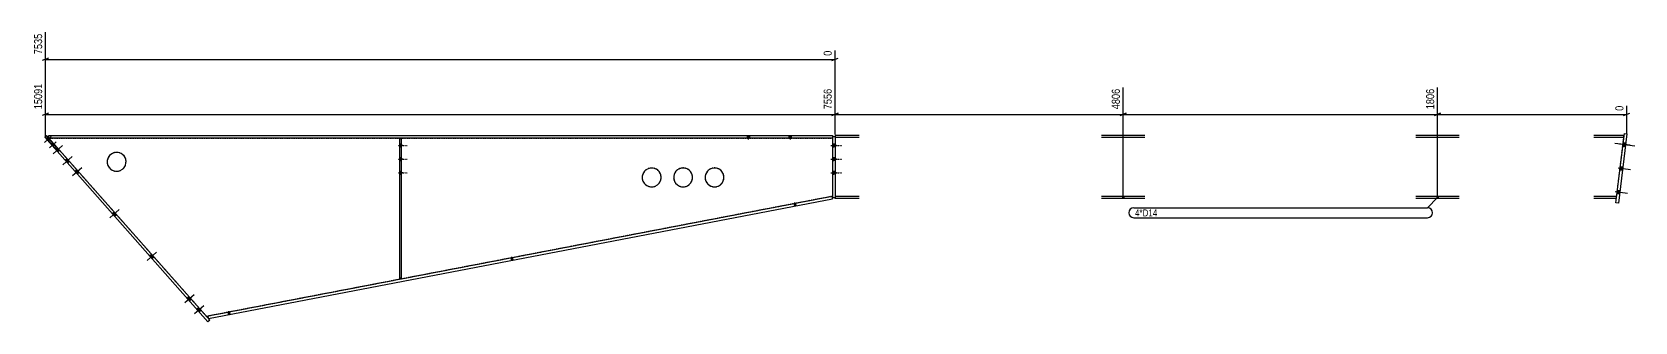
# Model space of a CAD drawing. Header units: millimetres. Extents: x 140 to 68328, y 80 to 5254.
# Drawn here: x 22508 to 37805, y 80 to 2844 of the extents above; entities that cross this region are included whole.
import ezdxf

# ---------------------------------------------------------------- set-up
doc = ezdxf.new("R2010")
doc.units = ezdxf.units.MM
doc.linetypes.add('DXK_LINE_DOT2', pattern=[3.9198, 1.9599, -1.9599])
for name, color, linetype in [('MÅLSÆTNING', 7, 'Continuous'), ('STÅL', 7, 'Continuous'), ('TEKST', 7, 'Continuous')]:
    doc.layers.add(name, color=color, linetype=linetype)
doc.styles.add('Arial Narrow', font='ARIALN.TTF', dxfattribs={"height": 0.2})

msp = doc.modelspace()

# ---------------------------------------------------------------- hatches: boundary and pattern name
at = {"layer": 'STÅL', "linetype": 'Continuous'}
for color, points in [(96, [(22647, 1827), (22664, 1808), (22675, 1818), (22658, 1837)]), (96, [(22675, 1818), (22658, 1837), (22647, 1827), (22664, 1808)]), (96, [(29357, 1857), (29335, 1857), (29335, 1832), (29357, 1832)]), (96, [(29757, 1857), (29735, 1857), (29735, 1832), (29757, 1832)]), (96, [(22693, 1775), (22711, 1756), (22722, 1765), (22705, 1785)]), (96, [(22722, 1765), (22705, 1785), (22693, 1775), (22711, 1756)]), (96, [(22730, 1726), (22752, 1701), (22771, 1718), (22749, 1742)]), (96, [(22730, 1726), (22752, 1701), (22771, 1718), (22749, 1742)]), (96, [(26033, 1749), (26033, 1775), (26018, 1775), (26018, 1749)]), (96, [(30146, 1775), (30146, 1749), (30171, 1749), (30171, 1775)]), (96, [(37714, 1754), (37718, 1786), (37693, 1789), (37689, 1757)]), (96, [(37714, 1754), (37718, 1786), (37693, 1789), (37689, 1757)]), (96, [(22823, 1621), (22845, 1596), (22864, 1613), (22842, 1638)]), (96, [(22823, 1621), (22845, 1596), (22864, 1613), (22842, 1638)]), (96, [(22916, 1516), (22938, 1491), (22956, 1508), (22934, 1533)]), (96, [(22916, 1516), (22938, 1491), (22956, 1508), (22934, 1533)]), (96, [(26033, 1619), (26033, 1645), (26018, 1645), (26018, 1619)]), (96, [(30146, 1645), (30146, 1619), (30171, 1619), (30171, 1645)]), (96, [(37665, 1563), (37661, 1530), (37686, 1527), (37690, 1560)]), (96, [(37665, 1563), (37661, 1530), (37686, 1527), (37690, 1560)]), (96, [(26033, 1489), (26033, 1515), (26018, 1515), (26018, 1489)]), (96, [(30146, 1515), (30146, 1489), (30171, 1489), (30171, 1515)]), (4, [(32914, 1257), (32928, 1257), (32928, 1276), (32914, 1276)]), (4, [(32914, 1257), (32928, 1257), (32928, 1276), (32914, 1276)]), (4, [(35914, 1257), (35928, 1257), (35928, 1276), (35914, 1276)]), (4, [(35914, 1257), (35928, 1257), (35928, 1276), (35914, 1276)]), (96, [(37637, 1337), (37633, 1304), (37658, 1301), (37662, 1334)]), (96, [(37637, 1337), (37633, 1304), (37658, 1301), (37662, 1334)]), (96, [(23272, 1113), (23294, 1088), (23313, 1105), (23291, 1130)]), (96, [(23272, 1113), (23294, 1088), (23313, 1105), (23291, 1130)]), (96, [(29784, 1186), (29797, 1188), (29793, 1213), (29779, 1210)]), (96, [(29784, 1186), (29797, 1188), (29793, 1213), (29779, 1210)]), (96, [(23630, 709), (23652, 684), (23671, 701), (23649, 725)]), (96, [(23630, 709), (23652, 684), (23671, 701), (23649, 725)]), (96, [(27083, 668), (27097, 670), (27092, 695), (27078, 692)]), (96, [(27083, 668), (27097, 670), (27092, 695), (27078, 692)]), (96, [(23987, 306), (24008, 281), (24027, 298), (24005, 322)]), (96, [(23987, 306), (24008, 281), (24027, 298), (24005, 322)]), (96, [(24079, 201), (24101, 176), (24120, 193), (24098, 218)]), (96, [(24079, 201), (24101, 176), (24120, 193), (24098, 218)]), (96, [(24382, 150), (24396, 152), (24391, 177), (24377, 174)]), (96, [(24382, 150), (24396, 152), (24391, 177), (24377, 174)])]:
    msp.add_hatch(color=color, dxfattribs=at).paths.add_polyline_path(points)

# ---------------------------------------------------------------- linework, layer by layer
at = {"layer": 'MÅLSÆTNING', "color": 7, "linetype": 'Continuous'}
for p, q in [((22636, 1852), (22636, 2843)), ((30171, 1877), (30171, 2667)), ((22666, 2596), (22606, 2572)), ((22636, 2584), (30171, 2584)), ((30141, 2572), (30201, 2596)), ((22636, 1852), (22636, 2366)), ((30171, 1867), (30171, 2317)), ((30171, 1867), (30171, 2317)), ((32921, 1277), (32921, 2317)), ((32921, 1277), (32921, 2317)), ((35921, 1277), (35921, 2317)), ((37727, 1877), (37727, 2142)), ((22666, 2071), (22606, 2047)), ((22636, 2059), (30171, 2059)), ((30201, 2071), (30141, 2047)), ((30141, 2047), (30201, 2071)), ((30171, 2059), (32921, 2059)), ((32951, 2071), (32891, 2047)), ((32891, 2047), (32951, 2071)), ((32921, 2059), (35921, 2059)), ((35891, 2047), (35951, 2071)), ((37697, 2047), (37757, 2071))]:
    msp.add_line(p, q, dxfattribs=at)
at = {"layer": 'STÅL', "color": 96, "linetype": 'Continuous'}
for p, q in [((22690, 1848), (22627, 1792)), ((22690, 1848), (22627, 1792)), ((22658, 1837), (22647, 1827)), ((22658, 1837), (22647, 1827)), ((29335, 1832), (29335, 1857)), ((29346, 1819), (29346, 1857)), ((29357, 1832), (29357, 1857)), ((29735, 1832), (29735, 1857)), ((29746, 1819), (29746, 1857)), ((29757, 1832), (29757, 1857)), ((22675, 1818), (22664, 1808)), ((22675, 1818), (22664, 1808)), ((22737, 1796), (22673, 1739)), ((22737, 1796), (22673, 1739)), ((22705, 1785), (22693, 1775)), ((22705, 1785), (22693, 1775)), ((22708, 1684), (22797, 1763)), ((22708, 1684), (22797, 1763)), ((22722, 1765), (22711, 1756)), ((22722, 1765), (22711, 1756)), ((22730, 1726), (22749, 1742)), ((22730, 1726), (22749, 1742)), ((22752, 1701), (22771, 1718)), ((22752, 1701), (22771, 1718)), ((26033, 1775), (26018, 1775)), ((26048, 1762), (26018, 1762)), ((26033, 1749), (26018, 1749)), ((30171, 1775), (30146, 1775)), ((30186, 1762), (30146, 1762)), ((30171, 1749), (30146, 1749)), ((37759, 1765), (37612, 1783)), ((37657, 1777), (37805, 1759)), ((37689, 1757), (37714, 1754)), ((37714, 1754), (37689, 1757)), ((37693, 1789), (37718, 1786)), ((37718, 1786), (37693, 1789)), ((22801, 1579), (22890, 1658)), ((22801, 1579), (22890, 1658)), ((22823, 1621), (22842, 1638)), ((22823, 1621), (22842, 1638)), ((22845, 1596), (22864, 1613)), ((22845, 1596), (22864, 1613)), ((22894, 1475), (22983, 1553)), ((22894, 1475), (22983, 1553)), ((22916, 1516), (22934, 1533)), ((22916, 1516), (22934, 1533)), ((26033, 1645), (26018, 1645)), ((26048, 1632), (26018, 1632)), ((26033, 1619), (26018, 1619)), ((30171, 1645), (30146, 1645)), ((30186, 1632), (30146, 1632)), ((30171, 1619), (30146, 1619)), ((37644, 1549), (37762, 1535)), ((37644, 1549), (37762, 1535)), ((37661, 1530), (37686, 1527)), ((37661, 1530), (37686, 1527)), ((37665, 1563), (37690, 1560)), ((37665, 1563), (37690, 1560)), ((22938, 1491), (22956, 1508)), ((22938, 1491), (22956, 1508)), ((26033, 1515), (26018, 1515)), ((26048, 1502), (26018, 1502)), ((26033, 1489), (26018, 1489)), ((30171, 1515), (30146, 1515)), ((30186, 1502), (30146, 1502)), ((30171, 1489), (30146, 1489)), ((37617, 1323), (37735, 1308)), ((37617, 1323), (37735, 1308)), ((37633, 1304), (37658, 1301)), ((37633, 1304), (37658, 1301)), ((37637, 1337), (37662, 1334)), ((37637, 1337), (37662, 1334)), ((23250, 1072), (23339, 1151)), ((23250, 1072), (23339, 1151)), ((23272, 1113), (23291, 1130)), ((23272, 1113), (23291, 1130)), ((23294, 1088), (23313, 1105)), ((23294, 1088), (23313, 1105)), ((29779, 1210), (29784, 1186)), ((29779, 1210), (29784, 1186)), ((29784, 1219), (29791, 1187)), ((29784, 1219), (29791, 1187)), ((29793, 1213), (29797, 1188)), ((29793, 1213), (29797, 1188)), ((23608, 667), (23697, 746)), ((23608, 667), (23697, 746)), ((23630, 709), (23649, 725)), ((23630, 709), (23649, 725)), ((23652, 684), (23671, 701)), ((23652, 684), (23671, 701)), ((27078, 692), (27083, 668)), ((27078, 692), (27083, 668)), ((27084, 701), (27090, 669)), ((27084, 701), (27090, 669)), ((27092, 695), (27097, 670)), ((27092, 695), (27097, 670)), ((23965, 264), (24054, 343)), ((23965, 264), (24054, 343)), ((23987, 306), (24005, 322)), ((23987, 306), (24005, 322)), ((24008, 281), (24027, 298)), ((24008, 281), (24027, 298)), ((24057, 159), (24146, 238)), ((24057, 159), (24146, 238)), ((24079, 201), (24098, 218)), ((24079, 201), (24098, 218)), ((24101, 176), (24120, 193)), ((24101, 176), (24120, 193)), ((24377, 174), (24382, 150)), ((24377, 174), (24382, 150)), ((24383, 183), (24389, 151)), ((24383, 183), (24389, 151)), ((24391, 177), (24396, 152)), ((24391, 177), (24396, 152))]:
    msp.add_line(p, q, dxfattribs=at)
at = {"layer": 'STÅL', "color": 2, "linetype": 'Continuous'}
for p, q in [((22629, 1841), (22647, 1857)), ((24186, 80), (22629, 1841)), ((22632, 1844), (22644, 1854)), ((22725, 1739), (22632, 1844)), ((22644, 1854), (22736, 1749)), ((22647, 1857), (24205, 97)), ((22669, 1857), (30146, 1857)), ((22669, 1832), (22669, 1857)), ((30146, 1857), (30146, 1832)), ((30146, 1847), (30171, 1847)), ((30146, 1847), (30146, 1267)), ((30401, 1857), (30171, 1857)), ((30171, 1857), (30171, 1847)), ((30171, 1847), (30171, 1267)), ((30401, 1838), (30171, 1838)), ((33128, 1857), (32714, 1857)), ((33128, 1838), (32714, 1838)), ((36128, 1857), (35714, 1857)), ((36128, 1838), (35714, 1838)), ((37701, 1857), (37414, 1857)), ((37699, 1838), (37414, 1838)), ((37623, 1216), (37704, 1877)), ((37729, 1874), (37647, 1213)), ((37704, 1877), (37729, 1874)), ((30146, 1832), (22669, 1832)), ((22736, 1749), (22725, 1739)), ((26018, 492), (26018, 1832)), ((26033, 492), (26033, 1832)), ((24188, 138), (30143, 1280)), ((24193, 113), (30148, 1255)), ((30148, 1255), (30143, 1280)), ((30143, 1280), (30146, 1280)), ((30146, 1267), (30171, 1267)), ((30401, 1276), (30171, 1276)), ((30171, 1257), (30171, 1267)), ((30401, 1257), (30171, 1257)), ((33128, 1276), (32714, 1276)), ((33128, 1257), (32714, 1257)), ((36128, 1276), (35714, 1276)), ((36128, 1257), (35714, 1257)), ((37630, 1276), (37414, 1276)), ((37628, 1257), (37414, 1257)), ((37647, 1213), (37623, 1216)), ((26018, 492), (26033, 492)), ((24171, 135), (24188, 138)), ((24205, 97), (24186, 80)), ((24193, 113), (24188, 138))]:
    msp.add_line(p, q, dxfattribs=at)
at = {"layer": 'STÅL', "color": 7, "linetype": 'DXK_LINE_DOT2'}
for p, q in [((22632, 1844), (22644, 1854)), ((22632, 1844), (22725, 1739)), ((22644, 1854), (22736, 1749)), ((30171, 1847), (30171, 1267)), ((37628, 1257), (37701, 1857)), ((24171, 135), (22669, 1832)), ((22669, 1832), (26018, 1832)), ((22725, 1739), (22736, 1749)), ((26018, 492), (26018, 1832)), ((26018, 1832), (26033, 1832)), ((26033, 1824), (26018, 1824)), ((26033, 492), (26033, 1832)), ((26033, 1832), (30146, 1832)), ((30146, 1832), (30146, 1280)), ((24188, 138), (30143, 1280)), ((26018, 500), (26033, 500)), ((26033, 492), (26018, 492))]:
    msp.add_line(p, q, dxfattribs=at)
at = {"layer": 'STÅL', "color": 96, "linetype": 'DXK_LINE_DOT2'}
for p, q in [((26003, 1762), (26088, 1762)), ((26018, 1775), (26033, 1775)), ((26018, 1749), (26033, 1749)), ((30131, 1762), (30236, 1762)), ((30146, 1775), (30171, 1775)), ((30146, 1749), (30171, 1749)), ((26003, 1632), (26088, 1632)), ((26018, 1645), (26033, 1645)), ((26018, 1619), (26033, 1619)), ((30131, 1632), (30236, 1632)), ((30146, 1645), (30171, 1645)), ((30146, 1619), (30171, 1619)), ((26003, 1502), (26088, 1502)), ((26018, 1515), (26033, 1515)), ((26018, 1489), (26033, 1489)), ((30131, 1502), (30236, 1502)), ((30146, 1515), (30171, 1515)), ((30146, 1489), (30171, 1489))]:
    msp.add_line(p, q, dxfattribs=at)
at = {"layer": 'STÅL', "color": 4, "linetype": 'Continuous'}
for p, q in [((32914, 1276), (32914, 1257)), ((32914, 1276), (32914, 1257)), ((32921, 1284), (32921, 1257)), ((32921, 1284), (32921, 1257)), ((32928, 1276), (32928, 1257)), ((32928, 1276), (32928, 1257)), ((35914, 1276), (35914, 1257)), ((35914, 1276), (35914, 1257)), ((35921, 1284), (35921, 1257)), ((35921, 1284), (35921, 1257)), ((35928, 1276), (35928, 1257)), ((35928, 1276), (35928, 1257))]:
    msp.add_line(p, q, dxfattribs=at)
at = {"layer": 'STÅL', "color": 2, "linetype": 'Continuous'}
for centre, start, end in [((23315, 1607), 353, 173), ((23315, 1607), 173, 353), ((28421, 1458), 353, 173), ((28721, 1458), 353, 173), ((29021, 1458), 353, 173), ((28421, 1458), 173, 353), ((28721, 1458), 173, 353), ((29021, 1458), 173, 353)]:
    msp.add_arc(centre, 90, start, end, dxfattribs=at)
at = {"layer": 'STÅL', "color": 7, "linetype": 'DXK_LINE_DOT2'}
for centre, start, end in [((23315, 1607), 23, 203), ((23315, 1607), 203, 23), ((28421, 1458), 23, 203), ((28721, 1458), 23, 203), ((29021, 1458), 23, 203), ((28421, 1458), 203, 23), ((28721, 1458), 203, 23), ((29021, 1458), 203, 23)]:
    msp.add_arc(centre, 90, start, end, dxfattribs=at)

# ---------------------------------------------------------------- wipeouts: each hides what was drawn before it
at = {"color": 0}
msp.add_wipeout([(35814, 1086), (35814, 1156), (33034, 1156), (33034, 1086)], dxfattribs=at).dxf.layer = 'TEKST'

# ---------------------------------------------------------------- next in the draw order: wipeouts: each hides what was drawn before it
at = {"color": 0, "linetype": 'Continuous'}
for points in [[(22620, 2844), (22508, 2844), (22508, 2617), (22620, 2617)], [(30155, 2683), (30043, 2683), (30043, 2602), (30155, 2602)], [(22620, 2367), (22508, 2367), (22508, 2092), (22620, 2092)], [(30155, 2319), (30043, 2319), (30043, 2092), (30155, 2092)], [(32905, 2319), (32793, 2319), (32793, 2092), (32905, 2092)], [(35905, 2319), (35793, 2319), (35793, 2092), (35905, 2092)]]:
    msp.add_wipeout(points, dxfattribs=at).dxf.layer = 'MÅLSÆTNING'
at = {"color": 0}
msp.add_wipeout([(35814, 1086), (35814, 1156), (33034, 1156), (33034, 1086)], dxfattribs=at).dxf.layer = 'TEKST'

# ---------------------------------------------------------------- next in the draw order: linework, layer by layer
at = {"layer": 'MÅLSÆTNING', "color": 7, "linetype": 'Continuous'}
for p, q in [((35921, 1277), (35921, 2317)), ((35951, 2071), (35891, 2047)), ((35921, 2059), (37727, 2059))]:
    msp.add_line(p, q, dxfattribs=at)
at = {"layer": 'TEKST', "color": 7, "linetype": 'Continuous'}
for p, q in [((35921, 1267), (35826, 1168)), ((33022, 1168), (35826, 1168)), ((33022, 1074), (35826, 1074))]:
    msp.add_line(p, q, dxfattribs=at)
for centre, start, end in [((33022, 1121), 90, 270), ((35826, 1121), 270, 90)]:
    msp.add_arc(centre, 47, start, end, dxfattribs=at)

# ---------------------------------------------------------------- next in the draw order: texts
at = {"layer": 'MÅLSÆTNING', "color": 3, "linetype": 'Continuous', "style": 'Arial Narrow'}
for s, p in [('7535', (22604, 2633)), ('0', (30139, 2618)), ('15091', (22604, 2108)), ('7556', (30139, 2108)), ('4806', (32889, 2108)), ('1806', (35889, 2108))]:
    msp.add_text(s, height=76.4, rotation=90.0002, dxfattribs=at).set_placement(p)
at = {"layer": 'TEKST', "color": 3, "style": 'Arial Narrow'}
msp.add_text('4*D14', height=66.8, dxfattribs=at).set_placement((33034, 1086))

# ---------------------------------------------------------------- next in the draw order: wipeouts: each hides what was drawn before it
at = {"color": 0, "linetype": 'Continuous'}
msp.add_wipeout([(37711, 2158), (37599, 2158), (37599, 2077), (37711, 2077)], dxfattribs=at).dxf.layer = 'MÅLSÆTNING'

# ---------------------------------------------------------------- next in the draw order: texts
at = {"layer": 'MÅLSÆTNING', "color": 3, "linetype": 'Continuous', "style": 'Arial Narrow'}
msp.add_text('0', height=76.4, rotation=90.0002, dxfattribs=at).set_placement((37695, 2093))

doc.saveas('drawing.dxf')
